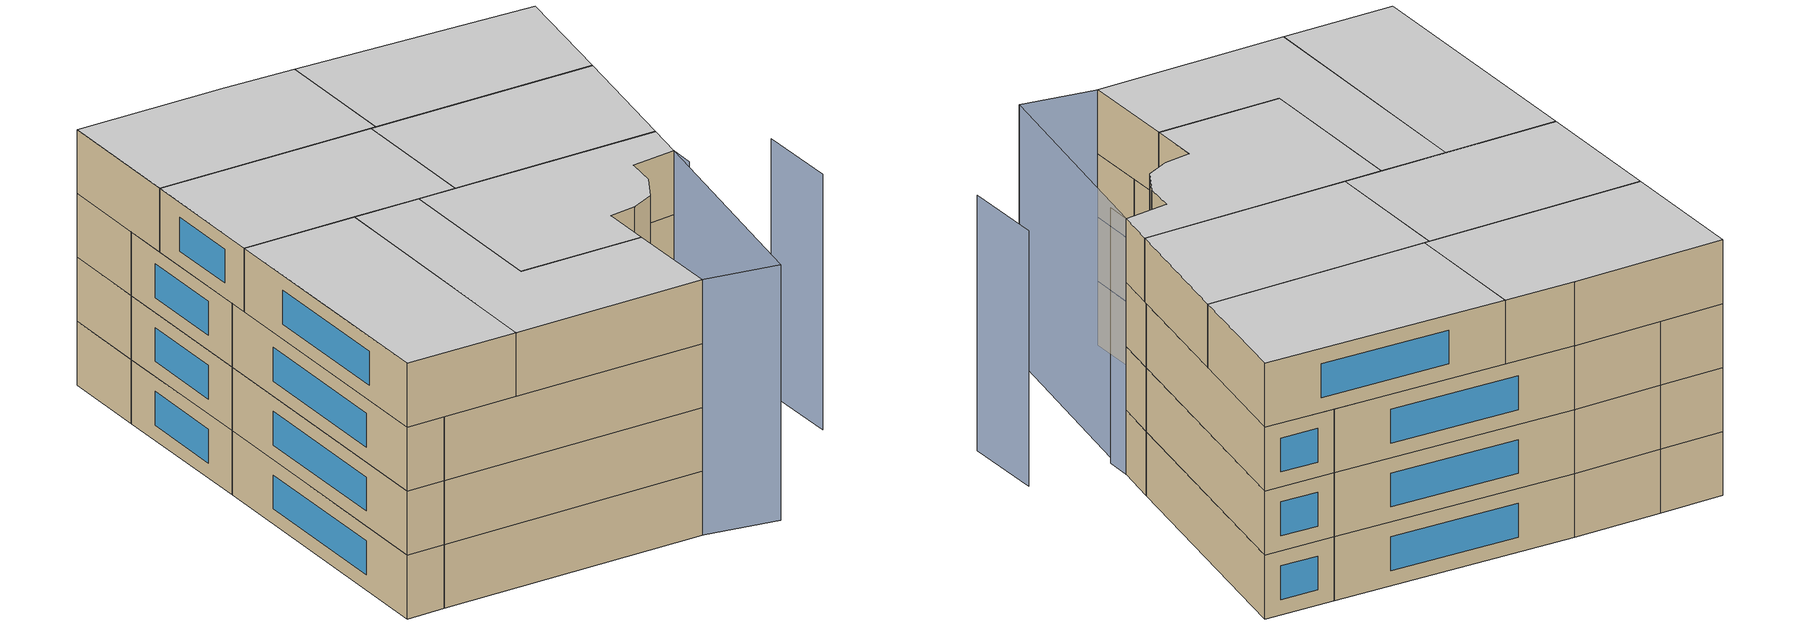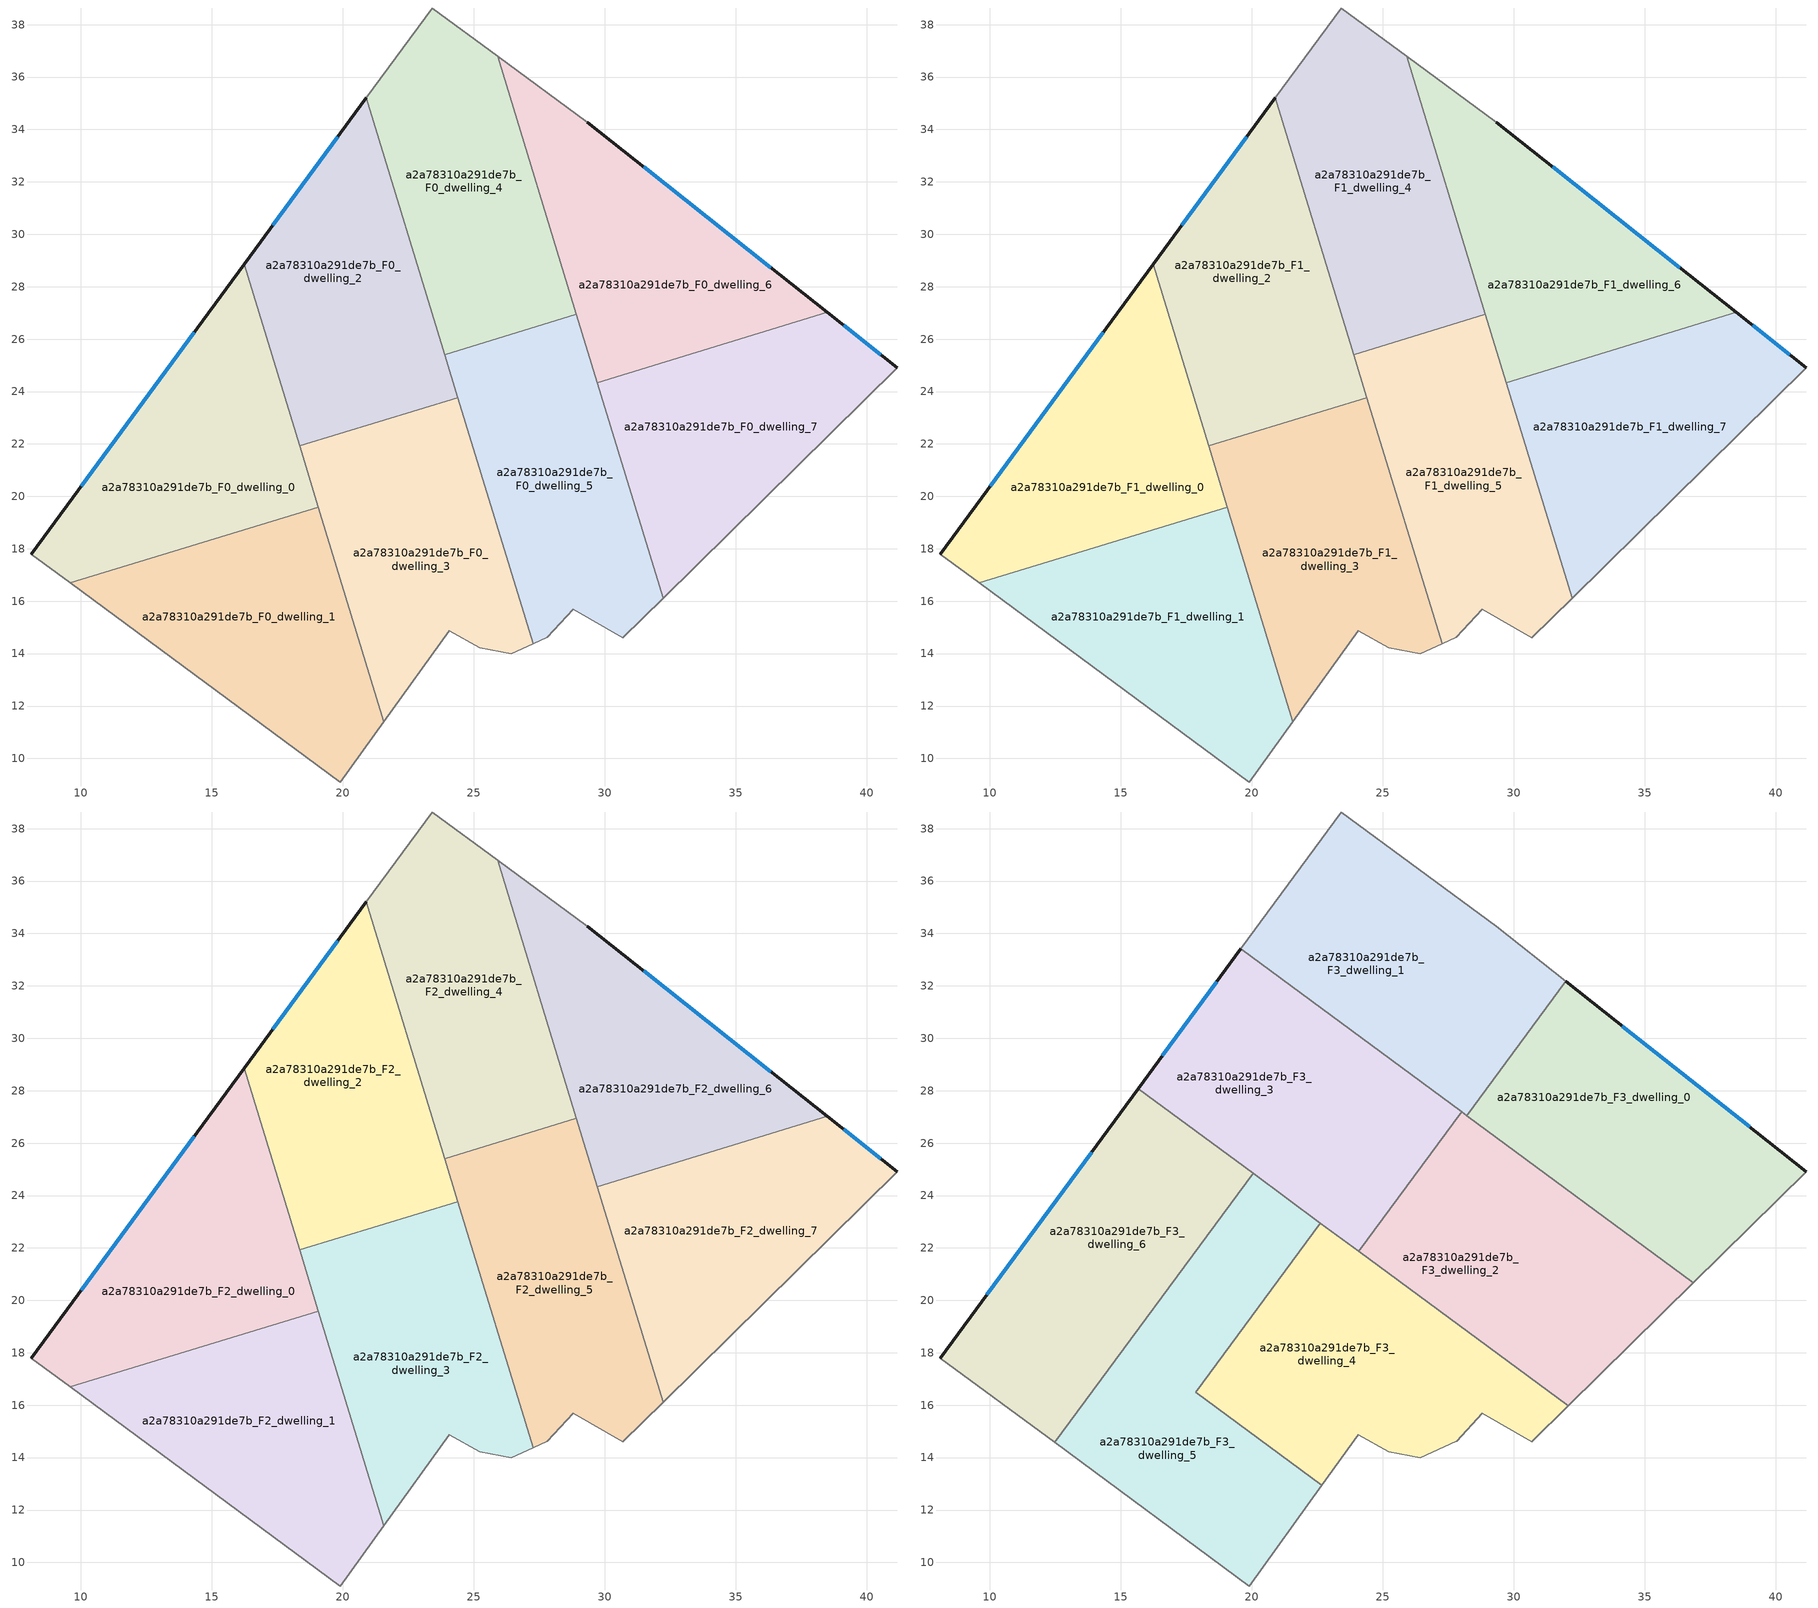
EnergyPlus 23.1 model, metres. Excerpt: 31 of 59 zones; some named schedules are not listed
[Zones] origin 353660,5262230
a2a78310a291de7b_F0_dwelling_0
 floor ground (EU_floor_Construction): 16.25,28.86 19.08,19.59 9.61,16.7 8.13,17.79 z0
 wall outside (EU_wall_Construction): 16.25,28.86 8.13,17.79 z0:3
 wall to a2a78310a291de7b_F0_dwelling_1 (EU_wall_Construction): 9.61,16.7 19.08,19.59 z0:3
 wall adiabatic (EU_wall_Construction): 8.13,17.79 9.61,16.7 z0:3
 wall to a2a78310a291de7b_F0_dwelling_2 (EU_wall_Construction): 18.37,21.92 16.25,28.86 z0:3
 wall to a2a78310a291de7b_F0_dwelling_3 (EU_wall_Construction): 19.08,19.59 18.37,21.92 z0:3
 window (EU_Window_Construction): 14.34,26.26 10.04,20.39 z0.7:2.3
a2a78310a291de7b_F0_dwelling_1
 floor ground (EU_floor_Construction): 19.08,19.59 21.58,11.41 19.91,9.1 9.61,16.7 z0
 wall adiabatic (EU_wall_Construction): 9.61,16.7 19.91,9.1 21.58,11.41 z0:3
 wall to a2a78310a291de7b_F0_dwelling_3 (EU_wall_Construction): 21.58,11.41 19.08,19.59 z0:3
a2a78310a291de7b_F0_dwelling_2
 floor ground (EU_floor_Construction): 20.91,35.21 24.4,23.77 18.36,21.92 16.25,28.86 z0
 wall outside (EU_wall_Construction): 20.91,35.21 16.25,28.86 z0:3
 wall to a2a78310a291de7b_F0_dwelling_3 (EU_wall_Construction): 18.36,21.92 24.4,23.77 z0:3
 wall to a2a78310a291de7b_F0_dwelling_4 (EU_wall_Construction): 23.9,25.41 20.91,35.21 z0:3
 wall to a2a78310a291de7b_F0_dwelling_5 (EU_wall_Construction): 24.4,23.77 23.9,25.41 z0:3
 window (EU_Window_Construction): 19.81,33.72 17.34,30.35 z0.7:2.3
a2a78310a291de7b_F0_dwelling_3
 floor ground (EU_floor_Construction): 24.4,23.77 27.27,14.37 26.44,14 25.23,14.23 24.08,14.87 21.58,11.41 18.36,21.92 z0
 wall adiabatic (EU_wall_Construction): 21.58,11.41 24.08,14.87 25.23,14.23 26.44,14 27.27,14.37 z0:3
 wall to a2a78310a291de7b_F0_dwelling_5 (EU_wall_Construction): 27.27,14.37 24.4,23.77 z0:3
a2a78310a291de7b_F0_dwelling_4
 floor ground (EU_floor_Construction): 25.91,36.8 28.92,26.94 23.9,25.41 20.91,35.21 23.42,38.64 z0
 wall to a2a78310a291de7b_F0_dwelling_5 (EU_wall_Construction): 23.9,25.41 28.92,26.94 z0:3
 wall adiabatic (EU_wall_Construction): 25.91,36.8 23.42,38.64 20.91,35.21 z0:3
 wall to a2a78310a291de7b_F0_dwelling_6 (EU_wall_Construction): 28.92,26.94 25.91,36.8 z0:3
a2a78310a291de7b_F0_dwelling_5
 floor ground (EU_floor_Construction): 28.92,26.94 32.23,16.12 30.7,14.6 28.81,15.69 27.82,14.62 27.27,14.37 23.9,25.41 z0
 wall adiabatic (EU_wall_Construction): 27.27,14.37 27.82,14.62 28.81,15.69 30.7,14.6 32.23,16.12 z0:3
 wall to a2a78310a291de7b_F0_dwelling_7 (EU_wall_Construction): 32.23,16.12 29.72,24.34 z0:3
 wall to a2a78310a291de7b_F0_dwelling_6 (EU_wall_Construction): 29.72,24.34 28.92,26.94 z0:3
a2a78310a291de7b_F0_dwelling_6
 floor ground (EU_floor_Construction): 29.33,34.27 38.49,27.02 29.72,24.34 25.91,36.8 z0
 wall outside (EU_wall_Construction): 38.49,27.02 29.33,34.27 z0:3
 wall adiabatic (EU_wall_Construction): 29.33,34.27 25.91,36.8 z0:3
 wall to a2a78310a291de7b_F0_dwelling_7 (EU_wall_Construction): 29.72,24.34 38.49,27.02 z0:3
 window (EU_Window_Construction): 36.34,28.72 31.48,32.57 z0.7:2.3
a2a78310a291de7b_F0_dwelling_7
 floor ground (EU_floor_Construction): 41.16,24.92 32.23,16.12 29.72,24.34 38.49,27.02 z0
 wall outside (EU_wall_Construction): 41.16,24.92 38.49,27.02 z0:3
 wall adiabatic (EU_wall_Construction): 32.23,16.12 41.16,24.92 z0:3
 window (EU_Window_Construction): 40.53,25.41 39.12,26.53 z0.7:2.3
a2a78310a291de7b_F1_dwelling_0
 floor to a2a78310a291de7b_F0_dwelling_0 (EU_floor_Construction): 16.25,28.86 19.08,19.59 9.61,16.7 8.13,17.79 z3
 wall outside (EU_wall_Construction): 16.25,28.86 8.13,17.79 z3:6
 wall to a2a78310a291de7b_F1_dwelling_1 (EU_wall_Construction): 9.61,16.7 19.08,19.59 z3:6
 wall adiabatic (EU_wall_Construction): 8.13,17.79 9.61,16.7 z3:6
 wall to a2a78310a291de7b_F1_dwelling_2 (EU_wall_Construction): 18.37,21.92 16.25,28.86 z3:6
 wall to a2a78310a291de7b_F1_dwelling_3 (EU_wall_Construction): 19.08,19.59 18.37,21.92 z3:6
 window (EU_Window_Construction): 14.34,26.26 10.04,20.39 z3.7:5.3
a2a78310a291de7b_F1_dwelling_1
 floor to a2a78310a291de7b_F0_dwelling_1 (EU_floor_Construction): 19.08,19.59 21.58,11.41 19.91,9.1 9.61,16.7 z3
 wall adiabatic (EU_wall_Construction): 9.61,16.7 19.91,9.1 21.58,11.41 z3:6
 wall to a2a78310a291de7b_F1_dwelling_3 (EU_wall_Construction): 21.58,11.41 19.08,19.59 z3:6
a2a78310a291de7b_F1_dwelling_2
 floor to a2a78310a291de7b_F0_dwelling_2 (EU_floor_Construction): 20.91,35.21 24.4,23.77 18.36,21.92 16.25,28.86 z3
 wall outside (EU_wall_Construction): 20.91,35.21 16.25,28.86 z3:6
 wall to a2a78310a291de7b_F1_dwelling_3 (EU_wall_Construction): 18.36,21.92 24.4,23.77 z3:6
 wall to a2a78310a291de7b_F1_dwelling_4 (EU_wall_Construction): 23.9,25.41 20.91,35.21 z3:6
 wall to a2a78310a291de7b_F1_dwelling_5 (EU_wall_Construction): 24.4,23.77 23.9,25.41 z3:6
 window (EU_Window_Construction): 19.81,33.72 17.34,30.35 z3.7:5.3
a2a78310a291de7b_F1_dwelling_3
 floor to a2a78310a291de7b_F0_dwelling_3 (EU_floor_Construction): 24.4,23.77 27.27,14.37 26.44,14 25.23,14.23 24.08,14.87 21.58,11.41 18.36,21.92 z3
 wall adiabatic (EU_wall_Construction): 21.58,11.41 24.08,14.87 25.23,14.23 26.44,14 27.27,14.37 z3:6
 wall to a2a78310a291de7b_F1_dwelling_5 (EU_wall_Construction): 27.27,14.37 24.4,23.77 z3:6
a2a78310a291de7b_F1_dwelling_4
 floor to a2a78310a291de7b_F0_dwelling_4 (EU_floor_Construction): 25.91,36.8 28.92,26.94 23.9,25.41 20.91,35.21 23.42,38.64 z3
 wall to a2a78310a291de7b_F1_dwelling_5 (EU_wall_Construction): 23.9,25.41 28.92,26.94 z3:6
 wall adiabatic (EU_wall_Construction): 25.91,36.8 23.42,38.64 20.91,35.21 z3:6
 wall to a2a78310a291de7b_F1_dwelling_6 (EU_wall_Construction): 28.92,26.94 25.91,36.8 z3:6
a2a78310a291de7b_F1_dwelling_5
 floor to a2a78310a291de7b_F0_dwelling_5 (EU_floor_Construction): 28.92,26.94 32.23,16.12 30.7,14.6 28.81,15.69 27.82,14.62 27.27,14.37 23.9,25.41 z3
 wall adiabatic (EU_wall_Construction): 27.27,14.37 27.82,14.62 28.81,15.69 30.7,14.6 32.23,16.12 z3:6
 wall to a2a78310a291de7b_F1_dwelling_7 (EU_wall_Construction): 32.23,16.12 29.72,24.34 z3:6
 wall to a2a78310a291de7b_F1_dwelling_6 (EU_wall_Construction): 29.72,24.34 28.92,26.94 z3:6
a2a78310a291de7b_F1_dwelling_6
 floor to a2a78310a291de7b_F0_dwelling_6 (EU_floor_Construction): 29.33,34.27 38.49,27.02 29.72,24.34 25.91,36.8 z3
 wall outside (EU_wall_Construction): 38.49,27.02 29.33,34.27 z3:6
 wall adiabatic (EU_wall_Construction): 29.33,34.27 25.91,36.8 z3:6
 wall to a2a78310a291de7b_F1_dwelling_7 (EU_wall_Construction): 29.72,24.34 38.49,27.02 z3:6
 window (EU_Window_Construction): 36.34,28.72 31.48,32.57 z3.7:5.3
a2a78310a291de7b_F1_dwelling_7
 floor to a2a78310a291de7b_F0_dwelling_7 (EU_floor_Construction): 41.16,24.92 32.23,16.12 29.72,24.34 38.49,27.02 z3
 wall outside (EU_wall_Construction): 41.16,24.92 38.49,27.02 z3:6
 wall adiabatic (EU_wall_Construction): 32.23,16.12 41.16,24.92 z3:6
 window (EU_Window_Construction): 40.53,25.41 39.12,26.53 z3.7:5.3
a2a78310a291de7b_F2_dwelling_0
 floor to a2a78310a291de7b_F1_dwelling_0 (EU_floor_Construction): 16.25,28.86 19.08,19.59 9.61,16.7 8.13,17.79 z6
 wall outside (EU_wall_Construction): 16.25,28.86 8.13,17.79 z6:9
 wall to a2a78310a291de7b_F2_dwelling_1 (EU_wall_Construction): 9.61,16.7 19.08,19.59 z6:9
 wall adiabatic (EU_wall_Construction): 8.13,17.79 9.61,16.7 z6:9
 wall to a2a78310a291de7b_F2_dwelling_2 (EU_wall_Construction): 18.37,21.92 16.25,28.86 z6:9
 wall to a2a78310a291de7b_F2_dwelling_3 (EU_wall_Construction): 19.08,19.59 18.37,21.92 z6:9
 window (EU_Window_Construction): 14.34,26.26 10.04,20.39 z6.7:8.3
a2a78310a291de7b_F2_dwelling_1
 floor to a2a78310a291de7b_F1_dwelling_1 (EU_floor_Construction): 19.08,19.59 21.58,11.41 19.91,9.1 9.61,16.7 z6
 wall adiabatic (EU_wall_Construction): 9.61,16.7 19.91,9.1 21.58,11.41 z6:9
 wall to a2a78310a291de7b_F2_dwelling_3 (EU_wall_Construction): 21.58,11.41 19.08,19.59 z6:9
a2a78310a291de7b_F2_dwelling_2
 floor to a2a78310a291de7b_F1_dwelling_2 (EU_floor_Construction): 20.91,35.21 24.4,23.77 18.36,21.92 16.25,28.86 z6
 wall outside (EU_wall_Construction): 20.91,35.21 16.25,28.86 z6:9
 wall to a2a78310a291de7b_F2_dwelling_3 (EU_wall_Construction): 18.36,21.92 24.4,23.77 z6:9
 wall to a2a78310a291de7b_F2_dwelling_4 (EU_wall_Construction): 23.9,25.41 20.91,35.21 z6:9
 wall to a2a78310a291de7b_F2_dwelling_5 (EU_wall_Construction): 24.4,23.77 23.9,25.41 z6:9
 window (EU_Window_Construction): 19.81,33.72 17.34,30.35 z6.7:8.3
a2a78310a291de7b_F2_dwelling_3
 floor to a2a78310a291de7b_F1_dwelling_3 (EU_floor_Construction): 24.4,23.77 27.27,14.37 26.44,14 25.23,14.23 24.08,14.87 21.58,11.41 18.36,21.92 z6
 wall adiabatic (EU_wall_Construction): 21.58,11.41 24.08,14.87 25.23,14.23 26.44,14 27.27,14.37 z6:9
 wall to a2a78310a291de7b_F2_dwelling_5 (EU_wall_Construction): 27.27,14.37 24.4,23.77 z6:9
a2a78310a291de7b_F2_dwelling_4
 floor to a2a78310a291de7b_F1_dwelling_4 (EU_floor_Construction): 25.91,36.8 28.92,26.94 23.9,25.41 20.91,35.21 23.42,38.64 z6
 wall to a2a78310a291de7b_F2_dwelling_5 (EU_wall_Construction): 23.9,25.41 28.92,26.94 z6:9
 wall adiabatic (EU_wall_Construction): 25.91,36.8 23.42,38.64 20.91,35.21 z6:9
 wall to a2a78310a291de7b_F2_dwelling_6 (EU_wall_Construction): 28.92,26.94 25.91,36.8 z6:9
a2a78310a291de7b_F2_dwelling_5
 floor to a2a78310a291de7b_F1_dwelling_5 (EU_floor_Construction): 28.92,26.94 32.23,16.12 30.7,14.6 28.81,15.69 27.82,14.62 27.27,14.37 23.9,25.41 z6
 wall adiabatic (EU_wall_Construction): 27.27,14.37 27.82,14.62 28.81,15.69 30.7,14.6 32.23,16.12 z6:9
 wall to a2a78310a291de7b_F2_dwelling_7 (EU_wall_Construction): 32.23,16.12 29.72,24.34 z6:9
 wall to a2a78310a291de7b_F2_dwelling_6 (EU_wall_Construction): 29.72,24.34 28.92,26.94 z6:9
a2a78310a291de7b_F2_dwelling_6
 floor to a2a78310a291de7b_F1_dwelling_6 (EU_floor_Construction): 29.33,34.27 38.49,27.02 29.72,24.34 25.91,36.8 z6
 wall outside (EU_wall_Construction): 38.49,27.02 29.33,34.27 z6:9
 wall adiabatic (EU_wall_Construction): 29.33,34.27 25.91,36.8 z6:9
 wall to a2a78310a291de7b_F2_dwelling_7 (EU_wall_Construction): 29.72,24.34 38.49,27.02 z6:9
 window (EU_Window_Construction): 36.34,28.72 31.48,32.57 z6.7:8.3
a2a78310a291de7b_F2_dwelling_7
 floor to a2a78310a291de7b_F1_dwelling_7 (EU_floor_Construction): 41.16,24.92 32.23,16.12 29.72,24.34 38.49,27.02 z6
 wall outside (EU_wall_Construction): 41.16,24.92 38.49,27.02 z6:9
 wall adiabatic (EU_wall_Construction): 32.23,16.12 41.16,24.92 z6:9
 window (EU_Window_Construction): 40.53,25.41 39.12,26.53 z6.7:8.3
a2a78310a291de7b_F3_dwelling_0
 floor to a2a78310a291de7b_F2_dwelling_6 (EU_floor_Construction): 38.49,27.02 31.25,24.81 29.09,26.4 28.69,27.71 31.98,32.17 z9
 floor to a2a78310a291de7b_F2_dwelling_7 (EU_floor_Construction): 41.16,24.92 36.86,20.67 31.25,24.81 38.49,27.02 z9
 floor to a2a78310a291de7b_F2_dwelling_4 (EU_floor_Construction): 28.69,27.71 28.92,26.94 28.52,26.82 28.21,27.05 z9
 floor to a2a78310a291de7b_F2_dwelling_5 (EU_floor_Construction): 28.92,26.94 29.09,26.41 28.52,26.82 z9
 wall outside (EU_wall_Construction): 41.16,24.92 31.98,32.17 z9:12
 wall adiabatic (EU_wall_Construction): 36.86,20.67 41.16,24.92 z9:12
 wall to a2a78310a291de7b_F3_dwelling_1 (EU_wall_Construction): 31.98,32.17 28.21,27.05 z9:12
 wall to a2a78310a291de7b_F3_dwelling_2 (EU_wall_Construction): 28.21,27.05 36.86,20.67 z9:12
 window (EU_Window_Construction): 39,26.62 34.14,30.47 z9.7:11.3
 ceiling to a2a78310a291de7b_F4_dwelling_0 (EU_floor_Construction): 41.16,24.92 31.98,32.17 28.21,27.05 36.86,20.67 z12
a2a78310a291de7b_F3_dwelling_1
 floor to a2a78310a291de7b_F2_dwelling_4 (EU_floor_Construction): 25.91,36.8 28.69,27.71 28.21,27.05 21.99,31.64 20.91,35.21 23.42,38.64 z9
 floor to a2a78310a291de7b_F2_dwelling_6 (EU_floor_Construction): 29.33,34.27 31.98,32.17 28.69,27.71 25.91,36.8 z9
 floor to a2a78310a291de7b_F2_dwelling_2 (EU_floor_Construction): 20.91,35.21 21.99,31.64 19.59,33.41 z9
 wall adiabatic (EU_wall_Construction): 31.98,32.17 29.33,34.27 23.42,38.64 19.59,33.41 z9:12
 wall to a2a78310a291de7b_F3_dwelling_3 (EU_wall_Construction): 19.59,33.41 28.02,27.2 z9:12
 wall to a2a78310a291de7b_F3_dwelling_2 (EU_wall_Construction): 28.02,27.2 28.21,27.05 z9:12
 ceiling to a2a78310a291de7b_F4_dwelling_1 (EU_floor_Construction): 28.21,27.05 31.98,32.17 29.33,34.27 23.42,38.64 19.59,33.41 z12
a2a78310a291de7b_F3_dwelling_2
 floor to a2a78310a291de7b_F2_dwelling_5 (EU_floor_Construction): 29.09,26.41 32.23,16.12 32.08,15.97 25.24,21.02 24.72,22.73 27.51,26.51 28.52,26.82 z9
 floor to a2a78310a291de7b_F2_dwelling_3 (EU_floor_Construction): 24.72,22.73 25.24,21.02 24.09,21.87 z9
 floor to a2a78310a291de7b_F2_dwelling_7 (EU_floor_Construction): 36.86,20.67 32.23,16.12 29.72,24.34 31.25,24.81 z9
 floor to a2a78310a291de7b_F2_dwelling_6 (EU_floor_Construction): 31.25,24.81 29.72,24.34 29.09,26.4 z9
 floor to a2a78310a291de7b_F2_dwelling_4 (EU_floor_Construction): 28.52,26.82 27.51,26.51 28.02,27.2 z9
 wall adiabatic (EU_wall_Construction): 32.08,15.97 36.86,20.67 z9:12
 wall to a2a78310a291de7b_F3_dwelling_3 (EU_wall_Construction): 28.02,27.2 24.09,21.87 z9:12
 wall to a2a78310a291de7b_F3_dwelling_4 (EU_wall_Construction): 24.09,21.87 32.08,15.97 z9:12
 ceiling to a2a78310a291de7b_F4_dwelling_2 (EU_floor_Construction): 36.86,20.67 28.02,27.2 24.09,21.87 32.08,15.97 z12
a2a78310a291de7b_F3_dwelling_3
 floor to a2a78310a291de7b_F2_dwelling_2 (EU_floor_Construction): 21.99,31.64 24.4,23.77 22.36,23.14 16.72,27.3 16.25,28.86 19.59,33.41 z9
 floor to a2a78310a291de7b_F2_dwelling_0 (EU_floor_Construction): 16.25,28.86 16.72,27.3 15.67,28.08 z9
 floor to a2a78310a291de7b_F2_dwelling_5 (EU_floor_Construction): 27.51,26.51 24.72,22.73 23.9,25.41 z9
 floor to a2a78310a291de7b_F2_dwelling_4 (EU_floor_Construction): 28.02,27.2 27.51,26.51 23.9,25.41 21.99,31.64 z9
 floor to a2a78310a291de7b_F2_dwelling_3 (EU_floor_Construction): 24.4,23.77 24.72,22.73 24.09,21.87 22.36,23.14 z9
 wall outside (EU_wall_Construction): 19.59,33.41 15.67,28.08 z9:12
 wall to a2a78310a291de7b_F3_dwelling_6 (EU_wall_Construction): 15.67,28.08 20.06,24.84 z9:12
 wall to a2a78310a291de7b_F3_dwelling_5 (EU_wall_Construction): 20.06,24.84 22.63,22.95 z9:12
 wall to a2a78310a291de7b_F3_dwelling_4 (EU_wall_Construction): 22.63,22.95 24.09,21.87 z9:12
 window (EU_Window_Construction): 18.67,32.16 16.59,29.33 z9.7:11.3
 ceiling to a2a78310a291de7b_F4_dwelling_3 (EU_floor_Construction): 24.09,21.87 28.02,27.2 19.59,33.41 15.67,28.08 z12
a2a78310a291de7b_F3_dwelling_4
 floor to a2a78310a291de7b_F2_dwelling_3 (EU_floor_Construction): 25.24,21.02 27.27,14.37 26.44,14 25.23,14.23 24.08,14.87 22.68,12.94 20.65,14.44 19.39,18.56 22.63,22.95 z9
 floor to a2a78310a291de7b_F2_dwelling_1 (EU_floor_Construction): 19.39,18.56 20.65,14.44 17.87,16.49 z9
 floor to a2a78310a291de7b_F2_dwelling_5 (EU_floor_Construction): 32.08,15.97 30.7,14.6 28.81,15.69 27.83,14.63 27.82,14.62 27.27,14.37 25.24,21.02 z9
 wall adiabatic (EU_wall_Construction): 22.68,12.94 24.08,14.87 25.23,14.23 26.44,14 27.82,14.62 27.83,14.63 28.81,15.69 30.7,14.6 32.08,15.97 z9:12
 wall to a2a78310a291de7b_F3_dwelling_5 (EU_wall_Construction): 22.63,22.95 17.87,16.49 22.68,12.94 z9:12
 ceiling to a2a78310a291de7b_F4_dwelling_4 (EU_floor_Construction): 30.7,14.6 32.08,15.97 22.63,22.95 17.87,16.49 22.68,12.94 24.08,14.87 25.23,14.23 26.44,14 27.82,14.62 27.83,14.63 28.81,15.69 z12
a2a78310a291de7b_F3_dwelling_5
 floor to a2a78310a291de7b_F2_dwelling_1 (EU_floor_Construction): 19.39,18.56 17.87,16.49 20.65,14.44 21.58,11.41 19.91,9.1 12.48,14.58 15.34,18.45 19.08,19.59 z9
 floor to a2a78310a291de7b_F2_dwelling_0 (EU_floor_Construction): 18.23,22.37 19.08,19.59 15.34,18.45 z9
 floor to a2a78310a291de7b_F2_dwelling_3 (EU_floor_Construction): 22.68,12.94 21.58,11.41 20.65,14.44 z9; 22.63,22.95 19.39,18.56 18.37,21.92 22.36,23.14 z9
 floor to a2a78310a291de7b_F2_dwelling_2 (EU_floor_Construction): 22.36,23.14 18.37,21.92 18.23,22.37 20.06,24.84 z9
 wall adiabatic (EU_wall_Construction): 12.48,14.58 19.91,9.1 22.68,12.94 z9:12
 wall to a2a78310a291de7b_F3_dwelling_6 (EU_wall_Construction): 20.06,24.84 12.48,14.58 z9:12
 ceiling to a2a78310a291de7b_F4_dwelling_5 (EU_floor_Construction): 19.91,9.1 22.68,12.94 17.87,16.49 22.63,22.95 20.06,24.84 12.48,14.58 z12
a2a78310a291de7b_F3_dwelling_6
 floor to a2a78310a291de7b_F2_dwelling_0 (EU_floor_Construction): 16.72,27.3 18.23,22.37 15.34,18.45 9.61,16.7 8.13,17.79 15.67,28.08 z9
 floor to a2a78310a291de7b_F2_dwelling_1 (EU_floor_Construction): 15.34,18.45 12.48,14.58 9.61,16.7 z9
 floor to a2a78310a291de7b_F2_dwelling_2 (EU_floor_Construction): 20.06,24.84 18.23,22.37 16.72,27.3 z9
 wall outside (EU_wall_Construction): 15.67,28.08 8.13,17.79 z9:12
 wall adiabatic (EU_wall_Construction): 8.13,17.79 12.48,14.58 z9:12
 window (EU_Window_Construction): 13.9,25.66 9.9,20.21 z9.7:11.3
 ceiling to a2a78310a291de7b_F4_dwelling_6 (EU_floor_Construction): 12.48,14.58 20.06,24.84 15.67,28.08 8.13,17.79 z12
shading: 30.9,7.97 33.2,11.19 / 29.97,13.63 39.43,26.21 / 30.69,14.6 22.4,6.54 / 22.4,6.54 19.05,9.98 / 19.05,9.98 27.35,18.05 / 27.35,18.05 30.69,14.6 z0:12
[Building]
EU S2 Campaign: North Axis=0; Terrain=City; Solar Distribution=FullExterior
[Site:Location]
Budapest.Ferenc.Liszt.Intl.AP: Latitude=47.437; Longitude=19.256; Time Zone=1; Elevation=185
[SizingPeriod:WeatherFileDays]
AnnualSizingPeriod: Begin Month=1; Begin Day of Month=1; End Month=12; End Day of Month=31; Day of Week for Start Day=Monday; Use Weather File Daylight Saving Period=No; Use Weather File Rain and Snow Indicators=No
[MATERIAL]
EU_InternalMass_Material: Roughness=MediumRough; Thickness=0.1; Conductivity=1; Density=1800; Specific Heat=900; Thermal Absorptance=0.9; Solar Absorptance=0.7; Visible Absorptance=0.7
[MATERIAL:NOMASS] Roughness=MediumRough; Thermal Absorptance=0.9; Solar Absorptance=0.7; Visible Absorptance=0.7
Name | Thermal Resistance
EU_wall_NoMass | 0.832559
EU_floor_NoMass | 0.872794
[WINDOWMATERIAL:SIMPLEGLAZINGSYSTEM]
EU_Window_SimpleGlazing: UFactor=2.79869; Solar Heat Gain Coefficient=0.75; Visible Transmittance=0.75
[CONSTRUCTION]
EU_wall_Construction: EU_wall_NoMass
EU_floor_Construction: EU_floor_NoMass
EU_Window_Construction: EU_Window_SimpleGlazing
EU_InternalMass_Construction: EU_InternalMass_Material
[ZONE] Type=1; Multiplier=1; Ceiling Height=autocalculate; Floor Area=autocalculate; Part of Total Floor Area=Yes
Name | Volume
a2a78310a291de7b_F0_dwelling_0; a2a78310a291de7b_F1_dwelling_0; a2a78310a291de7b_F2_dwelling_0 | 181.741
a2a78310a291de7b_F3_dwelling_0; a2a78310a291de7b_F3_dwelling_6 | 207.722
a2a78310a291de7b_F0_dwelling_1; a2a78310a291de7b_F1_dwelling_1; a2a78310a291de7b_F2_dwelling_1 | 181.739
a2a78310a291de7b_F3_dwelling_1 | 207.724
a2a78310a291de7b_F0_dwelling_2; a2a78310a291de7b_F1_dwelling_2; a2a78310a291de7b_F2_dwelling_2 | 181.765
a2a78310a291de7b_F3_dwelling_2 | 207.715
a2a78310a291de7b_F0_dwelling_3; a2a78310a291de7b_F1_dwelling_3; a2a78310a291de7b_F2_dwelling_3 | 181.766
a2a78310a291de7b_F3_dwelling_3 | 207.705
a2a78310a291de7b_F0_dwelling_4; a2a78310a291de7b_F1_dwelling_4; a2a78310a291de7b_F2_dwelling_4 | 181.734
a2a78310a291de7b_F3_dwelling_4 | 207.714
a2a78310a291de7b_F0_dwelling_5; a2a78310a291de7b_F1_dwelling_5; a2a78310a291de7b_F2_dwelling_5 | 181.733
a2a78310a291de7b_F3_dwelling_5 | 207.738
a2a78310a291de7b_F0_dwelling_6; a2a78310a291de7b_F1_dwelling_6; a2a78310a291de7b_F2_dwelling_6 | 181.769
a2a78310a291de7b_F0_dwelling_7; a2a78310a291de7b_F1_dwelling_7; a2a78310a291de7b_F2_dwelling_7 | 181.763
[INTERNALMASS] Construction=EU_InternalMass_Construction
Name | Zone or ZoneList | Surface Area
a2a78310a291de7b_F0_dwelling_0_EU_InternalMass | a2a78310a291de7b_F0_dwelling_0 | 60.5806
a2a78310a291de7b_F0_dwelling_1_EU_InternalMass | a2a78310a291de7b_F0_dwelling_1 | 60.5797
a2a78310a291de7b_F0_dwelling_2_EU_InternalMass | a2a78310a291de7b_F0_dwelling_2 | 60.5885
a2a78310a291de7b_F0_dwelling_3_EU_InternalMass | a2a78310a291de7b_F0_dwelling_3 | 60.5887
a2a78310a291de7b_F0_dwelling_4_EU_InternalMass | a2a78310a291de7b_F0_dwelling_4 | 60.5779
a2a78310a291de7b_F0_dwelling_5_EU_InternalMass | a2a78310a291de7b_F0_dwelling_5 | 60.5775
a2a78310a291de7b_F0_dwelling_6_EU_InternalMass | a2a78310a291de7b_F0_dwelling_6 | 60.5895
a2a78310a291de7b_F0_dwelling_7_EU_InternalMass | a2a78310a291de7b_F0_dwelling_7 | 60.588
a2a78310a291de7b_F1_dwelling_0_EU_InternalMass | a2a78310a291de7b_F1_dwelling_0 | 60.5806
a2a78310a291de7b_F1_dwelling_1_EU_InternalMass | a2a78310a291de7b_F1_dwelling_1 | 60.5797
a2a78310a291de7b_F1_dwelling_2_EU_InternalMass | a2a78310a291de7b_F1_dwelling_2 | 60.5885
a2a78310a291de7b_F1_dwelling_3_EU_InternalMass | a2a78310a291de7b_F1_dwelling_3 | 60.5887
a2a78310a291de7b_F1_dwelling_4_EU_InternalMass | a2a78310a291de7b_F1_dwelling_4 | 60.5779
a2a78310a291de7b_F1_dwelling_5_EU_InternalMass | a2a78310a291de7b_F1_dwelling_5 | 60.5775
a2a78310a291de7b_F1_dwelling_6_EU_InternalMass | a2a78310a291de7b_F1_dwelling_6 | 60.5895
a2a78310a291de7b_F1_dwelling_7_EU_InternalMass | a2a78310a291de7b_F1_dwelling_7 | 60.588
a2a78310a291de7b_F2_dwelling_0_EU_InternalMass | a2a78310a291de7b_F2_dwelling_0 | 60.5806
a2a78310a291de7b_F2_dwelling_1_EU_InternalMass | a2a78310a291de7b_F2_dwelling_1 | 60.5797
a2a78310a291de7b_F2_dwelling_2_EU_InternalMass | a2a78310a291de7b_F2_dwelling_2 | 60.5885
a2a78310a291de7b_F2_dwelling_3_EU_InternalMass | a2a78310a291de7b_F2_dwelling_3 | 60.5887
a2a78310a291de7b_F2_dwelling_4_EU_InternalMass | a2a78310a291de7b_F2_dwelling_4 | 60.5779
a2a78310a291de7b_F2_dwelling_5_EU_InternalMass | a2a78310a291de7b_F2_dwelling_5 | 60.5775
a2a78310a291de7b_F2_dwelling_6_EU_InternalMass | a2a78310a291de7b_F2_dwelling_6 | 60.5895
a2a78310a291de7b_F2_dwelling_7_EU_InternalMass | a2a78310a291de7b_F2_dwelling_7 | 60.588
a2a78310a291de7b_F3_dwelling_0_EU_InternalMass | a2a78310a291de7b_F3_dwelling_0 | 69.2416
a2a78310a291de7b_F3_dwelling_1_EU_InternalMass | a2a78310a291de7b_F3_dwelling_1 | 69.2412
a2a78310a291de7b_F3_dwelling_2_EU_InternalMass | a2a78310a291de7b_F3_dwelling_2 | 69.2397
a2a78310a291de7b_F3_dwelling_3_EU_InternalMass | a2a78310a291de7b_F3_dwelling_3 | 69.2336
a2a78310a291de7b_F3_dwelling_4_EU_InternalMass | a2a78310a291de7b_F3_dwelling_4 | 69.2381
a2a78310a291de7b_F3_dwelling_5_EU_InternalMass | a2a78310a291de7b_F3_dwelling_5 | 69.2459
a2a78310a291de7b_F3_dwelling_6_EU_InternalMass | a2a78310a291de7b_F3_dwelling_6 | 69.2365
[OTHEREQUIPMENT] Fuel Type=Electricity; Design Level Calculation Method=Watts/Area; Power per Zone Floor Area=1; Fraction Latent=0; Fraction Radiant=0; Fraction Lost=0; Carbon Dioxide Generation Rate=0; EndUse Subcategory=EU_Step8_InternalGains
Name | Zone or ZoneList or Space or SpaceList | Schedule
EU_Step8_InternalGain_a2a78310a291de7b_F0_dwelling_0_f000 | a2a78310a291de7b_F0_dwelling_0 | EU_Step8_GainSchedule_a2a78310a291de7b_F0_dwelling_0_f000
EU_Step8_InternalGain_a2a78310a291de7b_F0_dwelling_1_f000 | a2a78310a291de7b_F0_dwelling_1 | EU_Step8_GainSchedule_a2a78310a291de7b_F0_dwelling_1_f000
EU_Step8_InternalGain_a2a78310a291de7b_F0_dwelling_2_f000 | a2a78310a291de7b_F0_dwelling_2 | EU_Step8_GainSchedule_a2a78310a291de7b_F0_dwelling_2_f000
EU_Step8_InternalGain_a2a78310a291de7b_F0_dwelling_3_f000 | a2a78310a291de7b_F0_dwelling_3 | EU_Step8_GainSchedule_a2a78310a291de7b_F0_dwelling_3_f000
EU_Step8_InternalGain_a2a78310a291de7b_F0_dwelling_4_f000 | a2a78310a291de7b_F0_dwelling_4 | EU_Step8_GainSchedule_a2a78310a291de7b_F0_dwelling_4_f000
EU_Step8_InternalGain_a2a78310a291de7b_F0_dwelling_5_f000 | a2a78310a291de7b_F0_dwelling_5 | EU_Step8_GainSchedule_a2a78310a291de7b_F0_dwelling_5_f000
EU_Step8_InternalGain_a2a78310a291de7b_F0_dwelling_6_f000 | a2a78310a291de7b_F0_dwelling_6 | EU_Step8_GainSchedule_a2a78310a291de7b_F0_dwelling_6_f000
EU_Step8_InternalGain_a2a78310a291de7b_F0_dwelling_7_f000 | a2a78310a291de7b_F0_dwelling_7 | EU_Step8_GainSchedule_a2a78310a291de7b_F0_dwelling_7_f000
EU_Step8_InternalGain_a2a78310a291de7b_F1_dwelling_0_f000 | a2a78310a291de7b_F1_dwelling_0 | EU_Step8_GainSchedule_a2a78310a291de7b_F1_dwelling_0_f000
EU_Step8_InternalGain_a2a78310a291de7b_F1_dwelling_1_f000 | a2a78310a291de7b_F1_dwelling_1 | EU_Step8_GainSchedule_a2a78310a291de7b_F1_dwelling_1_f000
EU_Step8_InternalGain_a2a78310a291de7b_F1_dwelling_2_f000 | a2a78310a291de7b_F1_dwelling_2 | EU_Step8_GainSchedule_a2a78310a291de7b_F1_dwelling_2_f000
EU_Step8_InternalGain_a2a78310a291de7b_F1_dwelling_3_f000 | a2a78310a291de7b_F1_dwelling_3 | EU_Step8_GainSchedule_a2a78310a291de7b_F1_dwelling_3_f000
EU_Step8_InternalGain_a2a78310a291de7b_F1_dwelling_4_f000 | a2a78310a291de7b_F1_dwelling_4 | EU_Step8_GainSchedule_a2a78310a291de7b_F1_dwelling_4_f000
EU_Step8_InternalGain_a2a78310a291de7b_F1_dwelling_5_f000 | a2a78310a291de7b_F1_dwelling_5 | EU_Step8_GainSchedule_a2a78310a291de7b_F1_dwelling_5_f000
EU_Step8_InternalGain_a2a78310a291de7b_F1_dwelling_6_f000 | a2a78310a291de7b_F1_dwelling_6 | EU_Step8_GainSchedule_a2a78310a291de7b_F1_dwelling_6_f000
EU_Step8_InternalGain_a2a78310a291de7b_F1_dwelling_7_f000 | a2a78310a291de7b_F1_dwelling_7 | EU_Step8_GainSchedule_a2a78310a291de7b_F1_dwelling_7_f000
EU_Step8_InternalGain_a2a78310a291de7b_F2_dwelling_0_f000 | a2a78310a291de7b_F2_dwelling_0 | EU_Step8_GainSchedule_a2a78310a291de7b_F2_dwelling_0_f000
EU_Step8_InternalGain_a2a78310a291de7b_F2_dwelling_1_f000 | a2a78310a291de7b_F2_dwelling_1 | EU_Step8_GainSchedule_a2a78310a291de7b_F2_dwelling_1_f000
EU_Step8_InternalGain_a2a78310a291de7b_F2_dwelling_2_f000 | a2a78310a291de7b_F2_dwelling_2 | EU_Step8_GainSchedule_a2a78310a291de7b_F2_dwelling_2_f000
EU_Step8_InternalGain_a2a78310a291de7b_F2_dwelling_3_f000 | a2a78310a291de7b_F2_dwelling_3 | EU_Step8_GainSchedule_a2a78310a291de7b_F2_dwelling_3_f000
EU_Step8_InternalGain_a2a78310a291de7b_F2_dwelling_4_f000 | a2a78310a291de7b_F2_dwelling_4 | EU_Step8_GainSchedule_a2a78310a291de7b_F2_dwelling_4_f000
EU_Step8_InternalGain_a2a78310a291de7b_F2_dwelling_5_f000 | a2a78310a291de7b_F2_dwelling_5 | EU_Step8_GainSchedule_a2a78310a291de7b_F2_dwelling_5_f000
EU_Step8_InternalGain_a2a78310a291de7b_F2_dwelling_6_f000 | a2a78310a291de7b_F2_dwelling_6 | EU_Step8_GainSchedule_a2a78310a291de7b_F2_dwelling_6_f000
EU_Step8_InternalGain_a2a78310a291de7b_F2_dwelling_7_f000 | a2a78310a291de7b_F2_dwelling_7 | EU_Step8_GainSchedule_a2a78310a291de7b_F2_dwelling_7_f000
EU_Step8_InternalGain_a2a78310a291de7b_F3_dwelling_0_f000 | a2a78310a291de7b_F3_dwelling_0 | EU_Step8_GainSchedule_a2a78310a291de7b_F3_dwelling_0_f000
EU_Step8_InternalGain_a2a78310a291de7b_F3_dwelling_1_f000 | a2a78310a291de7b_F3_dwelling_1 | EU_Step8_GainSchedule_a2a78310a291de7b_F3_dwelling_1_f000
EU_Step8_InternalGain_a2a78310a291de7b_F3_dwelling_2_f000 | a2a78310a291de7b_F3_dwelling_2 | EU_Step8_GainSchedule_a2a78310a291de7b_F3_dwelling_2_f000
EU_Step8_InternalGain_a2a78310a291de7b_F3_dwelling_3_f000 | a2a78310a291de7b_F3_dwelling_3 | EU_Step8_GainSchedule_a2a78310a291de7b_F3_dwelling_3_f000
EU_Step8_InternalGain_a2a78310a291de7b_F3_dwelling_4_f000 | a2a78310a291de7b_F3_dwelling_4 | EU_Step8_GainSchedule_a2a78310a291de7b_F3_dwelling_4_f000
EU_Step8_InternalGain_a2a78310a291de7b_F3_dwelling_5_f000 | a2a78310a291de7b_F3_dwelling_5 | EU_Step8_GainSchedule_a2a78310a291de7b_F3_dwelling_5_f000
EU_Step8_InternalGain_a2a78310a291de7b_F3_dwelling_6_f000 | a2a78310a291de7b_F3_dwelling_6 | EU_Step8_GainSchedule_a2a78310a291de7b_F3_dwelling_6_f000
[ZONEVENTILATION:DESIGNFLOWRATE] Schedule=EU_AlwaysOn; Design Flow Rate Calculation Method=AirChanges/Hour; Air Changes per Hour=0.475469; Ventilation Type=Natural; Fan Pressure Rise=0; Fan Total Efficiency=1; Constant Term Coefficient=1; Temperature Term Coefficient=0; Velocity Term Coefficient=0; Velocity Squared Term Coefficient=0; Minimum Indoor Temperature=-100; Maximum Indoor Temperature=100; Delta Temperature=-100; Minimum Outdoor Temperature=-100; Maximum Outdoor Temperature=100; Maximum Wind Speed=40
Name | Zone or ZoneList or Space or SpaceList
EU_ConstantAir_a2a78310a291de7b_F0_dwelling_0 | a2a78310a291de7b_F0_dwelling_0
EU_ConstantAir_a2a78310a291de7b_F0_dwelling_1 | a2a78310a291de7b_F0_dwelling_1
EU_ConstantAir_a2a78310a291de7b_F0_dwelling_2 | a2a78310a291de7b_F0_dwelling_2
EU_ConstantAir_a2a78310a291de7b_F0_dwelling_3 | a2a78310a291de7b_F0_dwelling_3
EU_ConstantAir_a2a78310a291de7b_F0_dwelling_4 | a2a78310a291de7b_F0_dwelling_4
EU_ConstantAir_a2a78310a291de7b_F0_dwelling_5 | a2a78310a291de7b_F0_dwelling_5
EU_ConstantAir_a2a78310a291de7b_F0_dwelling_6 | a2a78310a291de7b_F0_dwelling_6
EU_ConstantAir_a2a78310a291de7b_F0_dwelling_7 | a2a78310a291de7b_F0_dwelling_7
EU_ConstantAir_a2a78310a291de7b_F1_dwelling_0 | a2a78310a291de7b_F1_dwelling_0
EU_ConstantAir_a2a78310a291de7b_F1_dwelling_1 | a2a78310a291de7b_F1_dwelling_1
EU_ConstantAir_a2a78310a291de7b_F1_dwelling_2 | a2a78310a291de7b_F1_dwelling_2
EU_ConstantAir_a2a78310a291de7b_F1_dwelling_3 | a2a78310a291de7b_F1_dwelling_3
EU_ConstantAir_a2a78310a291de7b_F1_dwelling_4 | a2a78310a291de7b_F1_dwelling_4
EU_ConstantAir_a2a78310a291de7b_F1_dwelling_5 | a2a78310a291de7b_F1_dwelling_5
EU_ConstantAir_a2a78310a291de7b_F1_dwelling_6 | a2a78310a291de7b_F1_dwelling_6
EU_ConstantAir_a2a78310a291de7b_F1_dwelling_7 | a2a78310a291de7b_F1_dwelling_7
EU_ConstantAir_a2a78310a291de7b_F2_dwelling_0 | a2a78310a291de7b_F2_dwelling_0
EU_ConstantAir_a2a78310a291de7b_F2_dwelling_1 | a2a78310a291de7b_F2_dwelling_1
EU_ConstantAir_a2a78310a291de7b_F2_dwelling_2 | a2a78310a291de7b_F2_dwelling_2
EU_ConstantAir_a2a78310a291de7b_F2_dwelling_3 | a2a78310a291de7b_F2_dwelling_3
EU_ConstantAir_a2a78310a291de7b_F2_dwelling_4 | a2a78310a291de7b_F2_dwelling_4
EU_ConstantAir_a2a78310a291de7b_F2_dwelling_5 | a2a78310a291de7b_F2_dwelling_5
EU_ConstantAir_a2a78310a291de7b_F2_dwelling_6 | a2a78310a291de7b_F2_dwelling_6
EU_ConstantAir_a2a78310a291de7b_F2_dwelling_7 | a2a78310a291de7b_F2_dwelling_7
EU_ConstantAir_a2a78310a291de7b_F3_dwelling_0 | a2a78310a291de7b_F3_dwelling_0
EU_ConstantAir_a2a78310a291de7b_F3_dwelling_1 | a2a78310a291de7b_F3_dwelling_1
EU_ConstantAir_a2a78310a291de7b_F3_dwelling_2 | a2a78310a291de7b_F3_dwelling_2
EU_ConstantAir_a2a78310a291de7b_F3_dwelling_3 | a2a78310a291de7b_F3_dwelling_3
EU_ConstantAir_a2a78310a291de7b_F3_dwelling_4 | a2a78310a291de7b_F3_dwelling_4
EU_ConstantAir_a2a78310a291de7b_F3_dwelling_5 | a2a78310a291de7b_F3_dwelling_5
EU_ConstantAir_a2a78310a291de7b_F3_dwelling_6 | a2a78310a291de7b_F3_dwelling_6
[HVACTEMPLATE:ZONE:IDEALLOADSAIRSYSTEM] System Availability Schedule=EU_AlwaysOn; Maximum Heating Supply Air Temperature=50; Minimum Cooling Supply Air Temperature=13; Maximum Heating Supply Air Humidity Ratio=0.0156; Minimum Cooling Supply Air Humidity Ratio=0.0077; Heating Limit=NoLimit; Cooling Limit=NoLimit; Heating Availability Schedule=EU_AlwaysOn; Cooling Availability Schedule=EU_CoolingOff; Dehumidification Control Type=ConstantSensibleHeatRatio; Cooling Sensible Heat Ratio=0.7; Dehumidification Setpoint=60; Humidification Control Type=None; Humidification Setpoint=30; Outdoor Air Method=None; Outdoor Air Flow Rate per Person=0.00944; Outdoor Air Flow Rate per Zone Floor Area=0; Outdoor Air Flow Rate per Zone=0; Demand Controlled Ventilation Type=None; Outdoor Air Economizer Type=NoEconomizer; Heat Recovery Type=None; Sensible Heat Recovery Effectiveness=0.7; Latent Heat Recovery Effectiveness=0.65
Name | Template Thermostat
a2a78310a291de7b_F0_dwelling_0 | EU_HeatOnly_a2a78310a291de7b_F0_dwelling_0
a2a78310a291de7b_F0_dwelling_1 | EU_HeatOnly_a2a78310a291de7b_F0_dwelling_1
a2a78310a291de7b_F0_dwelling_2 | EU_HeatOnly_a2a78310a291de7b_F0_dwelling_2
a2a78310a291de7b_F0_dwelling_3 | EU_HeatOnly_a2a78310a291de7b_F0_dwelling_3
a2a78310a291de7b_F0_dwelling_4 | EU_HeatOnly_a2a78310a291de7b_F0_dwelling_4
a2a78310a291de7b_F0_dwelling_5 | EU_HeatOnly_a2a78310a291de7b_F0_dwelling_5
a2a78310a291de7b_F0_dwelling_6 | EU_HeatOnly_a2a78310a291de7b_F0_dwelling_6
a2a78310a291de7b_F0_dwelling_7 | EU_HeatOnly_a2a78310a291de7b_F0_dwelling_7
a2a78310a291de7b_F1_dwelling_0 | EU_HeatOnly_a2a78310a291de7b_F1_dwelling_0
a2a78310a291de7b_F1_dwelling_1 | EU_HeatOnly_a2a78310a291de7b_F1_dwelling_1
a2a78310a291de7b_F1_dwelling_2 | EU_HeatOnly_a2a78310a291de7b_F1_dwelling_2
a2a78310a291de7b_F1_dwelling_3 | EU_HeatOnly_a2a78310a291de7b_F1_dwelling_3
a2a78310a291de7b_F1_dwelling_4 | EU_HeatOnly_a2a78310a291de7b_F1_dwelling_4
a2a78310a291de7b_F1_dwelling_5 | EU_HeatOnly_a2a78310a291de7b_F1_dwelling_5
a2a78310a291de7b_F1_dwelling_6 | EU_HeatOnly_a2a78310a291de7b_F1_dwelling_6
a2a78310a291de7b_F1_dwelling_7 | EU_HeatOnly_a2a78310a291de7b_F1_dwelling_7
a2a78310a291de7b_F2_dwelling_0 | EU_HeatOnly_a2a78310a291de7b_F2_dwelling_0
a2a78310a291de7b_F2_dwelling_1 | EU_HeatOnly_a2a78310a291de7b_F2_dwelling_1
a2a78310a291de7b_F2_dwelling_2 | EU_HeatOnly_a2a78310a291de7b_F2_dwelling_2
a2a78310a291de7b_F2_dwelling_3 | EU_HeatOnly_a2a78310a291de7b_F2_dwelling_3
a2a78310a291de7b_F2_dwelling_4 | EU_HeatOnly_a2a78310a291de7b_F2_dwelling_4
a2a78310a291de7b_F2_dwelling_5 | EU_HeatOnly_a2a78310a291de7b_F2_dwelling_5
a2a78310a291de7b_F2_dwelling_6 | EU_HeatOnly_a2a78310a291de7b_F2_dwelling_6
a2a78310a291de7b_F2_dwelling_7 | EU_HeatOnly_a2a78310a291de7b_F2_dwelling_7
a2a78310a291de7b_F3_dwelling_0 | EU_HeatOnly_a2a78310a291de7b_F3_dwelling_0
a2a78310a291de7b_F3_dwelling_1 | EU_HeatOnly_a2a78310a291de7b_F3_dwelling_1
a2a78310a291de7b_F3_dwelling_2 | EU_HeatOnly_a2a78310a291de7b_F3_dwelling_2
a2a78310a291de7b_F3_dwelling_3 | EU_HeatOnly_a2a78310a291de7b_F3_dwelling_3
a2a78310a291de7b_F3_dwelling_4 | EU_HeatOnly_a2a78310a291de7b_F3_dwelling_4
a2a78310a291de7b_F3_dwelling_5 | EU_HeatOnly_a2a78310a291de7b_F3_dwelling_5
a2a78310a291de7b_F3_dwelling_6 | EU_HeatOnly_a2a78310a291de7b_F3_dwelling_6
[SIZING:ZONE] Zone Cooling Design Supply Air Temperature Input Method=SupplyAirTemperature; Zone Cooling Design Supply Air Temperature=13; Zone Heating Design Supply Air Temperature Input Method=SupplyAirTemperature; Zone Heating Design Supply Air Temperature=50; Zone Cooling Design Supply Air Humidity Ratio=0.008; Zone Heating Design Supply Air Humidity Ratio=0.008; Cooling Design Air Flow Method=DesignDay; Cooling Design Air Flow Rate=0; Cooling Minimum Air Flow per Zone Floor Area=0.000762; Cooling Minimum Air Flow=0; Cooling Minimum Air Flow Fraction=0.2; Heating Design Air Flow Method=DesignDay; Heating Design Air Flow Rate=0; Heating Maximum Air Flow per Zone Floor Area=0.002032; Heating Maximum Air Flow=0.141576; Heating Maximum Air Flow Fraction=0.3; Account for Dedicated Outdoor Air System=No; Dedicated Outdoor Air System Control Strategy=NeutralSupplyAir; Dedicated Outdoor Air Low Setpoint Temperature for Design=autosize; Dedicated Outdoor Air High Setpoint Temperature for Design=autosize; Zone Load Sizing Method=Sensible Load Only No Latent Load; Zone Latent Cooling Design Supply Air Humidity Ratio Input Method=HumidityRatioDifference; Zone Cooling Design Supply Air Humidity Ratio Difference=0.005; Zone Latent Heating Design Supply Air Humidity Ratio Input Method=HumidityRatioDifference; Zone Humidification Design Supply Air Humidity Ratio Difference=0.005
a2a78310a291de7b_F0_dwelling_0; a2a78310a291de7b_F0_dwelling_1; a2a78310a291de7b_F0_dwelling_2; a2a78310a291de7b_F0_dwelling_3; a2a78310a291de7b_F0_dwelling_4; a2a78310a291de7b_F0_dwelling_5; a2a78310a291de7b_F0_dwelling_6; a2a78310a291de7b_F0_dwelling_7; a2a78310a291de7b_F1_dwelling_0; a2a78310a291de7b_F1_dwelling_1; a2a78310a291de7b_F1_dwelling_2; a2a78310a291de7b_F1_dwelling_3; a2a78310a291de7b_F1_dwelling_4; a2a78310a291de7b_F1_dwelling_5; a2a78310a291de7b_F1_dwelling_6; a2a78310a291de7b_F1_dwelling_7; a2a78310a291de7b_F2_dwelling_0; a2a78310a291de7b_F2_dwelling_1; a2a78310a291de7b_F2_dwelling_2; a2a78310a291de7b_F2_dwelling_3; a2a78310a291de7b_F2_dwelling_4; a2a78310a291de7b_F2_dwelling_5; a2a78310a291de7b_F2_dwelling_6; a2a78310a291de7b_F2_dwelling_7; a2a78310a291de7b_F3_dwelling_0; a2a78310a291de7b_F3_dwelling_1; a2a78310a291de7b_F3_dwelling_2; a2a78310a291de7b_F3_dwelling_3; a2a78310a291de7b_F3_dwelling_4; a2a78310a291de7b_F3_dwelling_5; a2a78310a291de7b_F3_dwelling_6
[SCHEDULE:FILE] Column Number=1; Rows to Skip at Top=0; Number of Hours of Data=8760; Column Separator=Comma; Interpolate to Timestep=No; Minutes per Item=60; Adjust Schedule for Daylight Savings=Yes
Name | File
EU_Step8_GainSchedule_a2a78310a291de7b_F0_dwelling_0_f000 | ../../schedules/a2a78310a291de7b/a2a78310a291de7b_F0_dwelling_0_f000_gain.csv
EU_Step8_GainSchedule_a2a78310a291de7b_F0_dwelling_1_f000 | ../../schedules/a2a78310a291de7b/a2a78310a291de7b_F0_dwelling_1_f000_gain.csv
EU_Step8_GainSchedule_a2a78310a291de7b_F0_dwelling_2_f000 | ../../schedules/a2a78310a291de7b/a2a78310a291de7b_F0_dwelling_2_f000_gain.csv
EU_Step8_GainSchedule_a2a78310a291de7b_F0_dwelling_3_f000 | ../../schedules/a2a78310a291de7b/a2a78310a291de7b_F0_dwelling_3_f000_gain.csv
EU_Step8_GainSchedule_a2a78310a291de7b_F0_dwelling_4_f000 | ../../schedules/a2a78310a291de7b/a2a78310a291de7b_F0_dwelling_4_f000_gain.csv
EU_Step8_GainSchedule_a2a78310a291de7b_F0_dwelling_5_f000 | ../../schedules/a2a78310a291de7b/a2a78310a291de7b_F0_dwelling_5_f000_gain.csv
EU_Step8_GainSchedule_a2a78310a291de7b_F0_dwelling_6_f000 | ../../schedules/a2a78310a291de7b/a2a78310a291de7b_F0_dwelling_6_f000_gain.csv
EU_Step8_GainSchedule_a2a78310a291de7b_F0_dwelling_7_f000 | ../../schedules/a2a78310a291de7b/a2a78310a291de7b_F0_dwelling_7_f000_gain.csv
EU_Step8_GainSchedule_a2a78310a291de7b_F1_dwelling_0_f000 | ../../schedules/a2a78310a291de7b/a2a78310a291de7b_F1_dwelling_0_f000_gain.csv
EU_Step8_GainSchedule_a2a78310a291de7b_F1_dwelling_1_f000 | ../../schedules/a2a78310a291de7b/a2a78310a291de7b_F1_dwelling_1_f000_gain.csv
EU_Step8_GainSchedule_a2a78310a291de7b_F1_dwelling_2_f000 | ../../schedules/a2a78310a291de7b/a2a78310a291de7b_F1_dwelling_2_f000_gain.csv
EU_Step8_GainSchedule_a2a78310a291de7b_F1_dwelling_3_f000 | ../../schedules/a2a78310a291de7b/a2a78310a291de7b_F1_dwelling_3_f000_gain.csv
EU_Step8_GainSchedule_a2a78310a291de7b_F1_dwelling_4_f000 | ../../schedules/a2a78310a291de7b/a2a78310a291de7b_F1_dwelling_4_f000_gain.csv
EU_Step8_GainSchedule_a2a78310a291de7b_F1_dwelling_5_f000 | ../../schedules/a2a78310a291de7b/a2a78310a291de7b_F1_dwelling_5_f000_gain.csv
EU_Step8_GainSchedule_a2a78310a291de7b_F1_dwelling_6_f000 | ../../schedules/a2a78310a291de7b/a2a78310a291de7b_F1_dwelling_6_f000_gain.csv
EU_Step8_GainSchedule_a2a78310a291de7b_F1_dwelling_7_f000 | ../../schedules/a2a78310a291de7b/a2a78310a291de7b_F1_dwelling_7_f000_gain.csv
EU_Step8_GainSchedule_a2a78310a291de7b_F2_dwelling_0_f000 | ../../schedules/a2a78310a291de7b/a2a78310a291de7b_F2_dwelling_0_f000_gain.csv
EU_Step8_GainSchedule_a2a78310a291de7b_F2_dwelling_1_f000 | ../../schedules/a2a78310a291de7b/a2a78310a291de7b_F2_dwelling_1_f000_gain.csv
